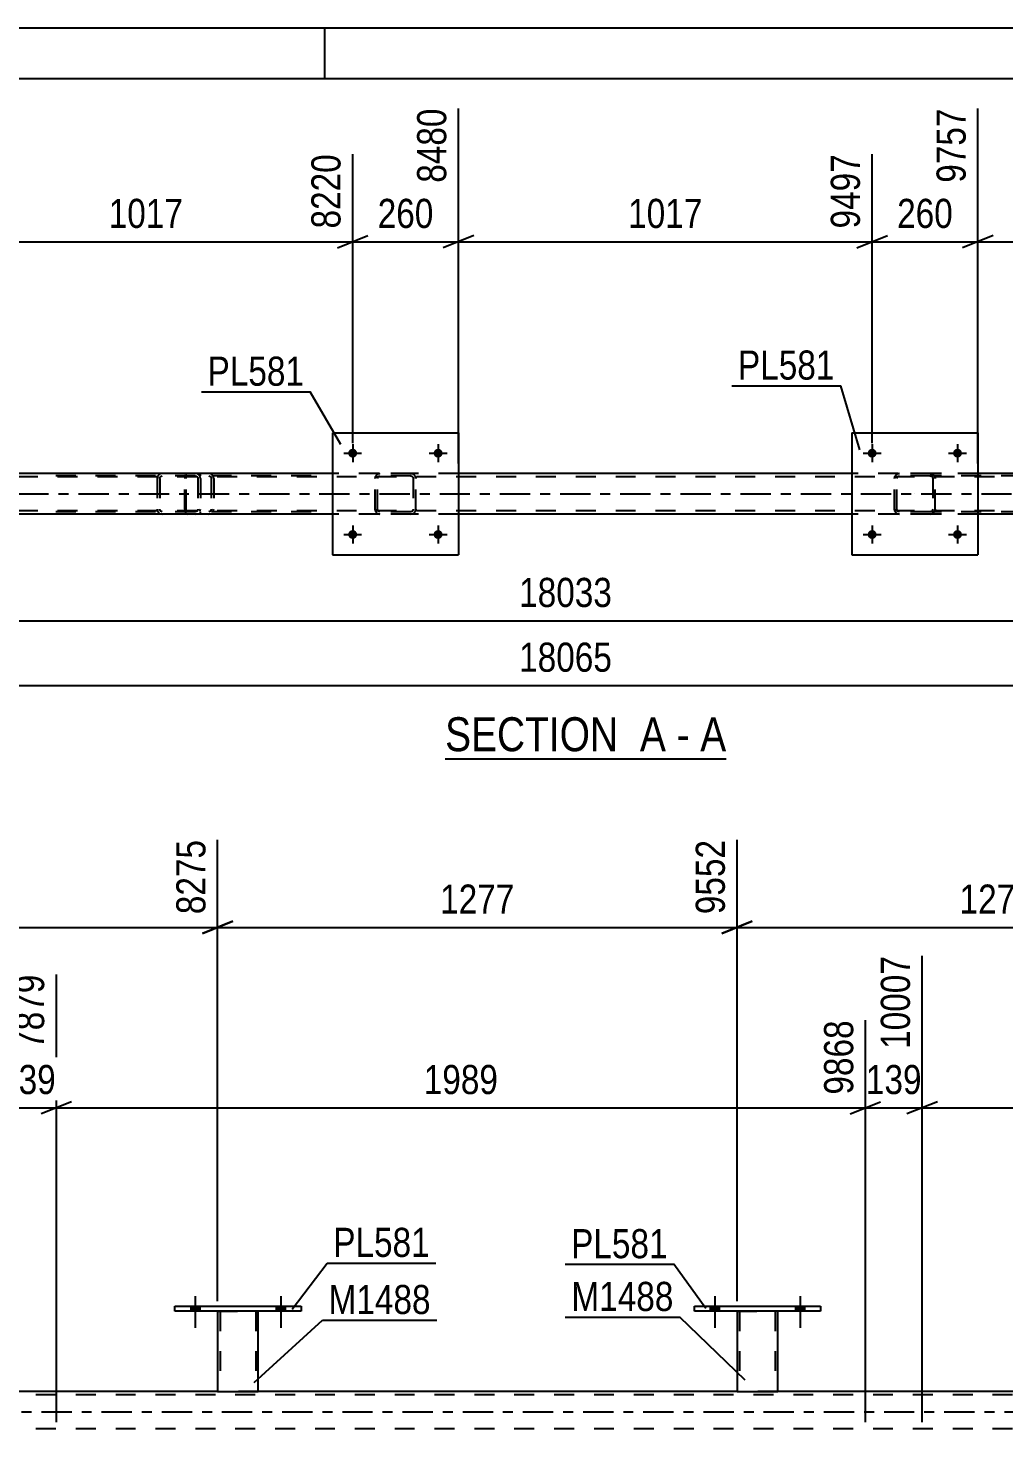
# Model space of a CAD drawing. Header units: millimetres. Extents: x 0 to 841, y 0 to 594.
# Drawn here: x 391.8 to 487.8, y 456.2 to 594 of the extents above; entities that cross this region are included whole.
import ezdxf

# ---------------------------------------------------------------- set-up
doc = ezdxf.new("R2010")
doc.units = ezdxf.units.MM
doc.linetypes.add('DXK_LINE_DOT2', pattern=[3.9198, 1.9599, -1.9599])
doc.linetypes.add('DXK_LINE_DOT3', pattern=[5.9187, 2.979, -0.9799, 0.9799, -0.9799])
doc.styles.add('Arial Narrow', font='ARIALN.TTF', dxfattribs={"height": 0.2})

# ---------------------------------------------------------------- blocks, each defined once
blk = doc.blocks.new('Unknown-814521729-1135')
at = {"color": 5, "linetype": 'Continuous'}
for p, q in [((841, 594), (0, 594)), ((421, 589), (421, 594)), ((836, 589), (5, 589))]:
    blk.add_line(p, q, dxfattribs=at)
blk = doc.blocks.new('Unknown-814521729-11 - 4986')
at = {"color": 6, "linetype": 'Continuous'}
blk.add_line((432.83, 522.1), (460.48, 522.1), dxfattribs=at)
at = {"color": 0, "linetype": 'Continuous'}
for points in [[(450.94, 522.85), (450.94, 526.35), (432.83, 526.35), (432.83, 522.85)], [(454.55, 522.85), (454.55, 526.35), (451.99, 526.35), (451.99, 522.85)], [(456.87, 522.85), (456.87, 526.35), (455.6, 526.35), (455.6, 522.85)], [(460.48, 522.85), (460.48, 526.35), (457.92, 526.35), (457.92, 522.85)]]:
    blk.add_wipeout(points, dxfattribs=at)
at = {"color": 7, "linetype": 'Continuous', "style": 'Arial Narrow'}
for s, p in [('SECTION ', (432.83, 522.85)), ('A', (451.99, 522.85)), ('A', (457.92, 522.85)), ('-', (455.6, 522.85))]:
    blk.add_text(s, height=3.34, dxfattribs=at).set_placement(p)
blk = doc.blocks.new('Part-814521729-5059 - 4986')
at = {"color": 7, "linetype": 'DXK_LINE_DOT2'}
for p, q in [((407.3, 550.03), (407.24, 549.87)), ((407.39, 550.13), (407.3, 550.03)), ((407.49, 550.17), (407.39, 550.13)), ((419.65, 550.17), (407.49, 550.17)), ((408.77, 549.93), (408.77, 550.17)), ((409.78, 550.13), (409.58, 550.17)), ((407.24, 549.87), (407.22, 549.69)), ((407.22, 546.65), (407.22, 549.69)), ((407.36, 549.69), (407.37, 549.78)), ((407.36, 546.65), (407.36, 549.69)), ((407.37, 549.78), (407.4, 549.86)), ((407.4, 549.86), (407.44, 549.91)), ((407.44, 549.91), (407.49, 549.93)), ((419.65, 549.93), (407.49, 549.93)), ((409.58, 549.93), (409.68, 549.91)), ((409.68, 549.91), (409.76, 549.86)), ((409.76, 549.86), (409.82, 549.78)), ((409.82, 549.78), (409.84, 549.69)), ((409.84, 549.69), (409.84, 546.65)), ((410.06, 549.82), (410.05, 549.87)), ((410.09, 549.69), (410.06, 549.82)), ((410.09, 549.69), (410.09, 546.65)), ((407.22, 546.65), (407.24, 546.46)), ((407.24, 546.46), (407.3, 546.31)), ((407.3, 546.31), (407.39, 546.2)), ((407.37, 546.55), (407.36, 546.65)), ((407.4, 546.48), (407.37, 546.55)), ((407.39, 546.2), (407.49, 546.17)), ((407.44, 546.42), (407.4, 546.48)), ((407.49, 546.41), (407.44, 546.42)), ((419.65, 546.41), (407.49, 546.41)), ((419.65, 546.17), (407.49, 546.17)), ((408.77, 546.17), (408.77, 546.41)), ((409.68, 546.42), (409.58, 546.41)), ((409.58, 546.17), (409.78, 546.2)), ((409.76, 546.48), (409.68, 546.42)), ((409.82, 546.55), (409.76, 546.48)), ((409.84, 546.65), (409.82, 546.55)), ((410.05, 546.46), (410.07, 546.56)), ((410.07, 546.56), (410.09, 546.65))]:
    blk.add_line(p, q, dxfattribs=at)
blk.add_arc((409.6, 549.67), 0.492, 23.8494, 68.8059, dxfattribs=at)
blk = doc.blocks.new('Part-814521729-5015 - 4986')
at = {"color": 2, "linetype": 'Continuous'}
for p, q in [((421.74, 550.17), (383.06, 550.17)), ((472.82, 550.17), (434.14, 550.17)), ((523.9, 550.17), (485.22, 550.17)), ((421.74, 546.17), (383.06, 546.17)), ((472.82, 546.17), (434.14, 546.17)), ((523.9, 546.17), (485.22, 546.17))]:
    blk.add_line(p, q, dxfattribs=at)
at = {"color": 7, "linetype": 'DXK_LINE_DOT2'}
for p, q in [((434.14, 550.17), (421.74, 550.17)), ((485.22, 550.17), (472.82, 550.17)), ((757.31, 549.85), (94.93, 549.85)), ((757.31, 546.49), (94.93, 546.49)), ((434.14, 546.17), (421.74, 546.17)), ((485.22, 546.17), (472.82, 546.17))]:
    blk.add_line(p, q, dxfattribs=at)
at = {"color": 7, "linetype": 'DXK_LINE_DOT3'}
blk.add_line((94.93, 548.17), (757.31, 548.17), dxfattribs=at)
blk = doc.blocks.new('Part-814521729-5098 - 4986')
at = {"color": 7, "linetype": 'DXK_LINE_DOT2'}
for p, q in [((493.39, 550.17), (478.4, 550.17)), ((490.16, 550.17), (489.96, 550.13)), ((493.59, 550.13), (493.39, 550.17)), ((493.39, 549.93), (478.4, 549.93)), ((489.68, 549.82), (489.65, 549.69)), ((489.65, 549.69), (489.65, 546.65)), ((489.69, 549.87), (489.68, 549.82)), ((489.9, 549.69), (489.92, 549.78)), ((489.9, 549.69), (489.9, 546.65)), ((489.92, 549.78), (489.98, 549.86)), ((489.98, 549.86), (490.06, 549.91)), ((490.06, 549.91), (490.16, 549.93)), ((493.39, 549.93), (493.49, 549.91)), ((493.49, 549.91), (493.57, 549.86)), ((493.57, 549.86), (493.63, 549.78)), ((493.63, 549.78), (493.65, 549.69)), ((493.65, 549.69), (493.65, 546.65)), ((493.88, 549.82), (493.87, 549.87)), ((493.9, 549.69), (493.88, 549.82)), ((493.9, 549.69), (493.9, 546.65)), ((493.39, 546.41), (478.4, 546.41)), ((493.39, 546.17), (478.4, 546.17)), ((489.65, 546.65), (489.67, 546.56)), ((489.67, 546.56), (489.69, 546.46)), ((489.92, 546.55), (489.9, 546.65)), ((489.98, 546.48), (489.92, 546.55)), ((489.96, 546.2), (490.16, 546.17)), ((490.06, 546.42), (489.98, 546.48)), ((490.16, 546.41), (490.06, 546.42)), ((493.49, 546.42), (493.39, 546.41)), ((493.39, 546.17), (493.59, 546.2)), ((493.57, 546.48), (493.49, 546.42)), ((493.63, 546.55), (493.57, 546.48)), ((493.65, 546.65), (493.63, 546.55)), ((493.87, 546.46), (493.89, 546.56)), ((493.89, 546.56), (493.9, 546.65))]:
    blk.add_line(p, q, dxfattribs=at)
for centre, start, end in [((490.14, 549.67), 110.7583, 155.68), ((493.41, 549.67), 24.32, 69.2417), ((490.14, 546.67), 204.32, 249.2417)]:
    blk.add_arc(centre, 0.496, start, end, dxfattribs=at)
blk = doc.blocks.new('Part-814521729-5099 - 4986')
at = {"color": 7, "linetype": 'DXK_LINE_DOT2'}
for p, q in [((408.26, 550.17), (393.27, 550.17)), ((405.02, 550.17), (404.83, 550.13)), ((408.45, 550.13), (408.26, 550.17)), ((408.26, 549.93), (393.27, 549.93)), ((404.54, 549.82), (404.51, 549.69)), ((404.51, 549.69), (404.51, 546.65)), ((404.55, 549.87), (404.54, 549.82)), ((404.77, 549.69), (404.79, 549.78)), ((404.77, 549.69), (404.77, 546.65)), ((404.79, 549.78), (404.84, 549.86)), ((404.84, 549.86), (404.93, 549.91)), ((404.93, 549.91), (405.02, 549.93)), ((408.26, 549.93), (408.36, 549.91)), ((408.36, 549.91), (408.44, 549.86)), ((408.44, 549.86), (408.5, 549.78)), ((408.5, 549.78), (408.51, 549.69)), ((408.51, 549.69), (408.51, 546.65)), ((408.74, 549.82), (408.73, 549.87)), ((408.77, 549.69), (408.74, 549.82)), ((408.77, 549.69), (408.77, 546.65)), ((408.26, 546.41), (393.27, 546.41)), ((408.26, 546.17), (393.27, 546.17)), ((404.51, 546.65), (404.53, 546.56)), ((404.53, 546.56), (404.55, 546.46)), ((404.79, 546.55), (404.77, 546.65)), ((404.84, 546.48), (404.79, 546.55)), ((404.83, 546.2), (405.02, 546.17)), ((404.93, 546.42), (404.84, 546.48)), ((405.02, 546.41), (404.93, 546.42)), ((408.36, 546.42), (408.26, 546.41)), ((408.26, 546.17), (408.45, 546.2)), ((408.44, 546.48), (408.36, 546.42)), ((408.5, 546.55), (408.44, 546.48)), ((408.51, 546.65), (408.5, 546.55)), ((408.73, 546.46), (408.75, 546.56)), ((408.75, 546.56), (408.77, 546.65))]:
    blk.add_line(p, q, dxfattribs=at)
for centre, start, end in [((405, 549.67), 110.7583, 155.68), ((408.28, 549.67), 24.32, 69.2417), ((405, 546.67), 204.32, 249.2417)]:
    blk.add_arc(centre, 0.496, start, end, dxfattribs=at)
blk = doc.blocks.new('Part-814521729-5177 - 4986')
at = {"color": 2, "linetype": 'Continuous'}
for p, q in [((472.82, 554.17), (472.82, 542.17)), ((472.82, 554.17), (485.22, 554.17)), ((485.22, 554.17), (485.22, 542.17)), ((472.82, 542.17), (485.22, 542.17))]:
    blk.add_line(p, q, dxfattribs=at)
blk = doc.blocks.new('Part-814521729-5178 - 4986')
at = {"color": 7, "linetype": 'DXK_LINE_DOT2'}
for p, q in [((477.32, 550.13), (477.5, 550.17)), ((477.5, 550.17), (477.32, 550.13)), ((480.54, 550.17), (477.5, 550.17)), ((480.54, 550.17), (480.73, 550.13)), ((480.73, 550.13), (480.54, 550.17)), ((477.02, 549.69), (477.06, 549.87)), ((477.06, 549.87), (477.02, 549.69)), ((477.02, 546.65), (477.02, 549.69)), ((477.26, 549.69), (477.28, 549.78)), ((477.26, 546.65), (477.26, 549.69)), ((477.28, 549.78), (477.33, 549.86)), ((477.33, 549.86), (477.41, 549.91)), ((477.41, 549.91), (477.5, 549.93)), ((480.54, 549.93), (477.5, 549.93)), ((480.54, 549.93), (480.64, 549.91)), ((480.64, 549.91), (480.71, 549.86)), ((480.71, 549.86), (480.76, 549.78)), ((480.76, 549.78), (480.78, 549.69)), ((480.78, 549.69), (480.78, 546.65)), ((480.99, 549.87), (481.02, 549.69)), ((481.02, 549.69), (480.99, 549.87)), ((481.02, 546.65), (481.02, 549.69)), ((477.06, 546.46), (477.02, 546.65)), ((477.02, 546.65), (477.06, 546.46)), ((477.28, 546.55), (477.26, 546.65)), ((477.33, 546.48), (477.28, 546.55)), ((477.5, 546.17), (477.32, 546.2)), ((477.32, 546.2), (477.5, 546.17)), ((477.41, 546.42), (477.33, 546.48)), ((477.5, 546.41), (477.41, 546.42)), ((480.54, 546.41), (477.5, 546.41)), ((480.54, 546.17), (477.5, 546.17)), ((480.64, 546.42), (480.54, 546.41)), ((480.73, 546.2), (480.54, 546.17)), ((480.54, 546.17), (480.73, 546.2)), ((480.71, 546.48), (480.64, 546.42)), ((480.76, 546.55), (480.71, 546.48)), ((480.78, 546.65), (480.76, 546.55)), ((481.02, 546.65), (480.99, 546.46)), ((480.99, 546.46), (481.02, 546.65))]:
    blk.add_line(p, q, dxfattribs=at)
at = {"color": 7, "linetype": 'DXK_LINE_DOT3'}
blk.add_line((479.02, 548.17), (479.02, 548.17), dxfattribs=at)
at = {"color": 7, "linetype": 'DXK_LINE_DOT2'}
for centre, start, end in [((477.5, 549.69), 112.5, 157.5), ((477.5, 549.69), 112.5, 157.5), ((480.54, 549.69), 22.5, 67.5), ((480.54, 549.69), 22.5, 67.5), ((477.5, 546.65), 202.5, 247.5), ((477.5, 546.65), 202.5, 247.5), ((480.54, 546.65), 292.5, 337.5), ((480.54, 546.65), 292.5, 337.5)]:
    blk.add_arc(centre, 0.48, start, end, dxfattribs=at)
blk = doc.blocks.new('Part-814521729-5183 - 4986')
at = {"color": 2, "linetype": 'Continuous'}
for p, q in [((421.74, 554.17), (421.74, 542.17)), ((421.74, 554.17), (434.14, 554.17)), ((434.14, 554.17), (434.14, 542.17)), ((421.74, 542.17), (434.14, 542.17))]:
    blk.add_line(p, q, dxfattribs=at)
blk = doc.blocks.new('Part-814521729-5184 - 4986')
at = {"color": 7, "linetype": 'DXK_LINE_DOT2'}
for p, q in [((426.24, 550.13), (426.42, 550.17)), ((426.42, 550.17), (426.24, 550.13)), ((429.46, 550.17), (426.42, 550.17)), ((429.46, 550.17), (429.65, 550.13)), ((429.65, 550.13), (429.46, 550.17)), ((425.94, 549.69), (425.98, 549.87)), ((425.98, 549.87), (425.94, 549.69)), ((425.94, 546.65), (425.94, 549.69)), ((426.18, 549.69), (426.2, 549.78)), ((426.18, 546.65), (426.18, 549.69)), ((426.2, 549.78), (426.25, 549.86)), ((426.25, 549.86), (426.33, 549.91)), ((426.33, 549.91), (426.42, 549.93)), ((429.46, 549.93), (426.42, 549.93)), ((429.46, 549.93), (429.55, 549.91)), ((429.55, 549.91), (429.63, 549.86)), ((429.63, 549.86), (429.68, 549.78)), ((429.68, 549.78), (429.7, 549.69)), ((429.7, 549.69), (429.7, 546.65)), ((429.91, 549.87), (429.94, 549.69)), ((429.94, 549.69), (429.91, 549.87)), ((429.94, 546.65), (429.94, 549.69)), ((425.98, 546.46), (425.94, 546.65)), ((425.94, 546.65), (425.98, 546.46)), ((426.2, 546.55), (426.18, 546.65)), ((426.25, 546.48), (426.2, 546.55)), ((426.42, 546.17), (426.24, 546.2)), ((426.24, 546.2), (426.42, 546.17)), ((426.33, 546.42), (426.25, 546.48)), ((426.42, 546.41), (426.33, 546.42)), ((429.46, 546.41), (426.42, 546.41)), ((429.46, 546.17), (426.42, 546.17)), ((429.55, 546.42), (429.46, 546.41)), ((429.65, 546.2), (429.46, 546.17)), ((429.46, 546.17), (429.65, 546.2)), ((429.63, 546.48), (429.55, 546.42)), ((429.68, 546.55), (429.63, 546.48)), ((429.7, 546.65), (429.68, 546.55)), ((429.94, 546.65), (429.91, 546.46)), ((429.91, 546.46), (429.94, 546.65))]:
    blk.add_line(p, q, dxfattribs=at)
at = {"color": 7, "linetype": 'DXK_LINE_DOT3'}
blk.add_line((427.94, 548.17), (427.94, 548.17), dxfattribs=at)
at = {"color": 7, "linetype": 'DXK_LINE_DOT2'}
for centre, start, end in [((426.42, 549.69), 112.5, 157.5), ((426.42, 549.69), 112.5, 157.5), ((429.46, 549.69), 22.5, 67.5), ((429.46, 549.69), 22.5, 67.5), ((426.42, 546.65), 202.5, 247.5), ((426.42, 546.65), 202.5, 247.5), ((429.46, 546.65), 292.5, 337.5), ((429.46, 546.65), 292.5, 337.5)]:
    blk.add_arc(centre, 0.48, start, end, dxfattribs=at)
blk = doc.blocks.new('Bolt-814521729-5210 - 4986')
at = {"linetype": 'Continuous'}
for points in [[(475.26, 552.17, -1), (474.38, 552.17, -1)], [(483.66, 552.17, -1), (482.78, 552.17, -1)]]:
    blk.add_hatch(color=1, dxfattribs=at).paths.add_polyline_path(points)
at = {"color": 1, "linetype": 'Continuous'}
for p, q in [((474.82, 553.05), (474.82, 551.29)), ((483.22, 553.05), (483.22, 551.29)), ((473.94, 552.17), (475.7, 552.17)), ((482.34, 552.17), (484.1, 552.17))]:
    blk.add_line(p, q, dxfattribs=at)
blk = doc.blocks.new('Bolt-814521729-5211 - 4986')
at = {"linetype": 'Continuous'}
for points in [[(475.26, 544.17, -1), (474.38, 544.17, -1)], [(483.66, 544.17, -1), (482.78, 544.17, -1)]]:
    blk.add_hatch(color=1, dxfattribs=at).paths.add_polyline_path(points)
at = {"color": 1, "linetype": 'Continuous'}
for p, q in [((474.82, 545.05), (474.82, 543.29)), ((483.22, 545.05), (483.22, 543.29)), ((473.94, 544.17), (475.7, 544.17)), ((482.34, 544.17), (484.1, 544.17))]:
    blk.add_line(p, q, dxfattribs=at)
blk = doc.blocks.new('Bolt-814521729-5212 - 4986')
at = {"linetype": 'Continuous'}
for points in [[(424.18, 552.17, -1), (423.3, 552.17, -1)], [(432.58, 552.17, -1), (431.7, 552.17, -1)]]:
    blk.add_hatch(color=1, dxfattribs=at).paths.add_polyline_path(points)
at = {"color": 1, "linetype": 'Continuous'}
for p, q in [((423.74, 553.05), (423.74, 551.29)), ((432.14, 553.05), (432.14, 551.29)), ((422.86, 552.17), (424.62, 552.17)), ((431.26, 552.17), (433.02, 552.17))]:
    blk.add_line(p, q, dxfattribs=at)
blk = doc.blocks.new('Bolt-814521729-5213 - 4986')
at = {"linetype": 'Continuous'}
for points in [[(424.18, 544.17, -1), (423.3, 544.17, -1)], [(432.58, 544.17, -1), (431.7, 544.17, -1)]]:
    blk.add_hatch(color=1, dxfattribs=at).paths.add_polyline_path(points)
at = {"color": 1, "linetype": 'Continuous'}
for p, q in [((423.74, 545.05), (423.74, 543.29)), ((432.14, 545.05), (432.14, 543.29)), ((422.86, 544.17), (424.62, 544.17)), ((431.26, 544.17), (433.02, 544.17))]:
    blk.add_line(p, q, dxfattribs=at)
blk = doc.blocks.new('Bolt-814521729-3294 - 3269')
at = {"linetype": 'Continuous'}
for points in [[(458.9, 467.76), (459.78, 467.76), (459.78, 468.24), (458.9, 468.24)], [(467.3, 467.76), (468.18, 467.76), (468.18, 468.24), (467.3, 468.24)]]:
    blk.add_hatch(color=1, dxfattribs=at).paths.add_polyline_path(points)
at = {"color": 1, "linetype": 'Continuous'}
for p, q in [((459.34, 469.24), (459.34, 466.12)), ((467.74, 469.24), (467.74, 466.12)), ((458.9, 468.24), (458.9, 467.76)), ((459.78, 468.24), (459.78, 467.76)), ((467.3, 468.24), (467.3, 467.76)), ((468.18, 468.24), (468.18, 467.76))]:
    blk.add_line(p, q, dxfattribs=at)
blk = doc.blocks.new('Bolt-814521729-3295 - 3269')
at = {"linetype": 'Continuous'}
for points in [[(458.9, 467.76), (459.78, 467.76), (459.78, 468.24), (458.9, 468.24)], [(467.3, 467.76), (468.18, 467.76), (468.18, 468.24), (467.3, 468.24)]]:
    blk.add_hatch(color=1, dxfattribs=at).paths.add_polyline_path(points)
at = {"color": 1, "linetype": 'Continuous'}
for p, q in [((459.34, 469.24), (459.34, 466.12)), ((467.74, 469.24), (467.74, 466.12)), ((458.9, 468.24), (458.9, 467.76)), ((459.78, 468.24), (459.78, 467.76)), ((467.3, 468.24), (467.3, 467.76)), ((468.18, 468.24), (468.18, 467.76))]:
    blk.add_line(p, q, dxfattribs=at)
blk = doc.blocks.new('Bolt-814521729-3296 - 3269')
at = {"linetype": 'Continuous'}
for points in [[(407.82, 467.76), (408.7, 467.76), (408.7, 468.24), (407.82, 468.24)], [(416.22, 467.76), (417.1, 467.76), (417.1, 468.24), (416.22, 468.24)]]:
    blk.add_hatch(color=1, dxfattribs=at).paths.add_polyline_path(points)
at = {"color": 1, "linetype": 'Continuous'}
for p, q in [((408.26, 469.24), (408.26, 466.12)), ((416.66, 469.24), (416.66, 466.12)), ((407.82, 468.24), (407.82, 467.76)), ((408.7, 468.24), (408.7, 467.76)), ((416.22, 468.24), (416.22, 467.76)), ((417.1, 468.24), (417.1, 467.76))]:
    blk.add_line(p, q, dxfattribs=at)
blk = doc.blocks.new('Bolt-814521729-3297 - 3269')
at = {"linetype": 'Continuous'}
for points in [[(407.82, 467.76), (408.7, 467.76), (408.7, 468.24), (407.82, 468.24)], [(416.22, 467.76), (417.1, 467.76), (417.1, 468.24), (416.22, 468.24)]]:
    blk.add_hatch(color=1, dxfattribs=at).paths.add_polyline_path(points)
at = {"color": 1, "linetype": 'Continuous'}
for p, q in [((408.26, 469.24), (408.26, 466.12)), ((416.66, 469.24), (416.66, 466.12)), ((407.82, 468.24), (407.82, 467.76)), ((408.7, 468.24), (408.7, 467.76)), ((416.22, 468.24), (416.22, 467.76)), ((417.1, 468.24), (417.1, 467.76))]:
    blk.add_line(p, q, dxfattribs=at)
blk = doc.blocks.new('Part-814521729-3449 - 3269')
at = {"color": 2, "linetype": 'Continuous'}
for p, q in [((457.34, 468.24), (469.74, 468.24)), ((457.34, 467.76), (457.34, 468.24)), ((469.74, 467.76), (457.34, 467.76)), ((469.74, 468.24), (469.74, 467.76))]:
    blk.add_line(p, q, dxfattribs=at)
blk = doc.blocks.new('Part-814521729-3454 - 3269')
at = {"color": 2, "linetype": 'Continuous'}
for p, q in [((461.54, 467.76), (461.54, 459.85)), ((465.54, 459.85), (465.54, 467.76)), ((461.54, 459.85), (465.54, 459.85))]:
    blk.add_line(p, q, dxfattribs=at)
at = {"color": 7, "linetype": 'DXK_LINE_DOT2'}
for p, q in [((461.54, 467.76), (465.54, 467.76)), ((461.54, 467.76), (461.54, 467.76)), ((461.54, 467.76), (461.54, 467.76)), ((461.78, 467.76), (461.78, 459.85)), ((465.3, 467.76), (465.3, 459.85)), ((465.54, 467.76), (465.54, 467.76)), ((465.54, 467.76), (465.54, 467.76)), ((465.24, 459.85), (465.28, 459.85)), ((465.24, 459.85), (465.28, 459.85)), ((465.28, 459.85), (465.3, 459.85)), ((465.28, 459.85), (465.3, 459.85))]:
    blk.add_line(p, q, dxfattribs=at)
blk = doc.blocks.new('Part-814521729-3459 - 3269')
at = {"color": 2, "linetype": 'Continuous'}
for p, q in [((406.26, 468.24), (418.66, 468.24)), ((406.26, 467.76), (406.26, 468.24)), ((418.66, 467.76), (406.26, 467.76)), ((418.66, 468.24), (418.66, 467.76))]:
    blk.add_line(p, q, dxfattribs=at)
blk = doc.blocks.new('Part-814521729-3464 - 3269')
at = {"color": 2, "linetype": 'Continuous'}
for p, q in [((410.46, 467.76), (410.46, 459.85)), ((414.46, 459.85), (414.46, 467.76)), ((410.46, 459.85), (414.46, 459.85))]:
    blk.add_line(p, q, dxfattribs=at)
at = {"color": 7, "linetype": 'DXK_LINE_DOT2'}
for p, q in [((410.46, 467.76), (414.46, 467.76)), ((410.46, 467.76), (410.46, 467.76)), ((410.46, 467.76), (410.46, 467.76)), ((410.7, 467.76), (410.7, 459.85)), ((414.22, 467.76), (414.22, 459.85)), ((414.46, 467.76), (414.46, 467.76)), ((414.46, 467.76), (414.46, 467.76)), ((414.16, 459.85), (414.2, 459.85)), ((414.16, 459.85), (414.2, 459.85)), ((414.2, 459.85), (414.22, 459.85)), ((414.2, 459.85), (414.22, 459.85))]:
    blk.add_line(p, q, dxfattribs=at)
blk = doc.blocks.new('Part-814521729-3675 - 3269')
at = {"color": 7, "linetype": 'DXK_LINE_DOT2'}
for p, q in [((743.42, 459.53), (79.44, 459.53)), ((414.46, 459.85), (410.46, 459.85)), ((465.54, 459.85), (461.54, 459.85)), ((743.42, 456.17), (79.44, 456.17))]:
    blk.add_line(p, q, dxfattribs=at)
at = {"color": 2, "linetype": 'Continuous'}
for p, q in [((410.46, 459.85), (363.38, 459.85)), ((461.54, 459.85), (414.46, 459.85)), ((512.62, 459.85), (465.54, 459.85))]:
    blk.add_line(p, q, dxfattribs=at)
at = {"color": 7, "linetype": 'DXK_LINE_DOT3'}
blk.add_line((79.44, 457.85), (743.42, 457.85), dxfattribs=at)
blk = doc.blocks.new('StraightDimension-814521729-5855 - 4986')
at = {"color": 7, "linetype": 'Continuous'}
blk.add_line((94.29, 529.32), (795.07, 529.32), dxfattribs=at)
at = {"color": 0}
blk.add_wipeout([(449.85, 530.07), (449.85, 534.27), (439.51, 534.27), (439.51, 530.07)], dxfattribs=at)
at = {"color": 3, "style": 'Arial Narrow'}
blk.add_text('18065', height=2.863, dxfattribs=at).set_placement((440.11, 530.67))
blk = doc.blocks.new('StraightDimension-814521729-9754 - 4986')
at = {"color": 7, "linetype": 'Continuous'}
for p, q in [((485.22, 551.17), (485.22, 586.09)), ((525.9, 553.17), (525.9, 583.42)), ((486.72, 573.58), (483.72, 572.38)), ((524.4, 572.38), (527.4, 573.58)), ((485.22, 572.98), (525.9, 572.98))]:
    blk.add_line(p, q, dxfattribs=at)
at = {"color": 0}
blk.add_wipeout([(509.82, 573.73), (509.82, 577.93), (501.31, 577.93), (501.31, 573.73)], dxfattribs=at)
at = {"color": 3, "style": 'Arial Narrow'}
blk.add_text('1017', height=2.863, dxfattribs=at).set_placement((501.91, 574.33))
at = {"color": 0, "linetype": 'Continuous'}
blk.add_wipeout([(525.3, 584.02), (521.1, 584.02), (521.1, 573.68), (525.3, 573.68)], dxfattribs=at)
at = {"color": 3, "linetype": 'Continuous', "style": 'Arial Narrow'}
blk.add_text('10774', height=2.863, rotation=90.0002, dxfattribs=at).set_placement((524.7, 574.28))
blk = doc.blocks.new('StraightDimension-814521729-9130 - 4986')
at = {"color": 7, "linetype": 'Continuous'}
blk.add_line((94.93, 535.69), (794.43, 535.69), dxfattribs=at)
at = {"color": 0}
blk.add_wipeout([(449.85, 536.44), (449.85, 540.64), (439.51, 540.64), (439.51, 536.44)], dxfattribs=at)
at = {"color": 3, "style": 'Arial Narrow'}
blk.add_text('18033', height=2.863, dxfattribs=at).set_placement((440.11, 537.04))
blk = doc.blocks.new('StraightDimension-814521729-9755 - 4986')
at = {"color": 7, "linetype": 'Continuous'}
for p, q in [((485.22, 551.17), (485.22, 586.09)), ((474.82, 553.17), (474.82, 581.59)), ((473.32, 572.38), (476.32, 573.58)), ((486.72, 573.58), (483.72, 572.38)), ((474.82, 572.98), (485.22, 572.98))]:
    blk.add_line(p, q, dxfattribs=at)
at = {"color": 0}
blk.add_wipeout([(483.37, 573.73), (483.37, 577.93), (476.68, 577.93), (476.68, 573.73)], dxfattribs=at)
at = {"color": 3, "style": 'Arial Narrow'}
blk.add_text('260', height=2.863, dxfattribs=at).set_placement((477.28, 574.33))
at = {"color": 0, "linetype": 'Continuous'}
blk.add_wipeout([(484.62, 586.69), (480.42, 586.69), (480.42, 578.18), (484.62, 578.18)], dxfattribs=at)
at = {"color": 3, "linetype": 'Continuous', "style": 'Arial Narrow'}
blk.add_text('9757', height=2.863, rotation=90.0002, dxfattribs=at).set_placement((484.02, 578.78))
blk = doc.blocks.new('StraightDimension-814521729-9756 - 4986')
at = {"color": 7, "linetype": 'Continuous'}
for p, q in [((434.14, 551.17), (434.14, 586.09)), ((474.82, 553.17), (474.82, 581.59)), ((435.64, 573.58), (432.64, 572.38)), ((473.32, 572.38), (476.32, 573.58)), ((434.14, 572.98), (474.82, 572.98))]:
    blk.add_line(p, q, dxfattribs=at)
at = {"color": 0}
blk.add_wipeout([(458.74, 573.73), (458.74, 577.93), (450.23, 577.93), (450.23, 573.73)], dxfattribs=at)
at = {"color": 3, "style": 'Arial Narrow'}
blk.add_text('1017', height=2.863, dxfattribs=at).set_placement((450.83, 574.33))
at = {"color": 0, "linetype": 'Continuous'}
blk.add_wipeout([(474.22, 582.19), (470.02, 582.19), (470.02, 573.68), (474.22, 573.68)], dxfattribs=at)
at = {"color": 3, "linetype": 'Continuous', "style": 'Arial Narrow'}
blk.add_text('9497', height=2.863, rotation=90.0002, dxfattribs=at).set_placement((473.62, 574.28))
blk = doc.blocks.new('StraightDimension-814521729-9757 - 4986')
at = {"color": 7, "linetype": 'Continuous'}
for p, q in [((434.14, 551.17), (434.14, 586.09)), ((423.74, 553.17), (423.74, 581.59)), ((422.24, 572.38), (425.24, 573.58)), ((435.64, 573.58), (432.64, 572.38)), ((423.74, 572.98), (434.14, 572.98))]:
    blk.add_line(p, q, dxfattribs=at)
at = {"color": 0}
blk.add_wipeout([(432.28, 573.73), (432.28, 577.93), (425.6, 577.93), (425.6, 573.73)], dxfattribs=at)
at = {"color": 3, "style": 'Arial Narrow'}
blk.add_text('260', height=2.863, dxfattribs=at).set_placement((426.2, 574.33))
at = {"color": 0, "linetype": 'Continuous'}
blk.add_wipeout([(433.54, 586.69), (429.34, 586.69), (429.34, 578.18), (433.54, 578.18)], dxfattribs=at)
at = {"color": 3, "linetype": 'Continuous', "style": 'Arial Narrow'}
blk.add_text('8480', height=2.863, rotation=90.0002, dxfattribs=at).set_placement((432.94, 578.78))
blk = doc.blocks.new('StraightDimension-814521729-9758 - 4986')
at = {"color": 7, "linetype": 'Continuous'}
for p, q in [((383.06, 551.17), (383.06, 586.09)), ((423.74, 553.17), (423.74, 581.59)), ((384.56, 573.58), (381.56, 572.38)), ((422.24, 572.38), (425.24, 573.58)), ((383.06, 572.98), (423.74, 572.98))]:
    blk.add_line(p, q, dxfattribs=at)
at = {"color": 0}
blk.add_wipeout([(407.66, 573.73), (407.66, 577.93), (399.15, 577.93), (399.15, 573.73)], dxfattribs=at)
at = {"color": 3, "style": 'Arial Narrow'}
blk.add_text('1017', height=2.863, dxfattribs=at).set_placement((399.75, 574.33))
at = {"color": 0, "linetype": 'Continuous'}
blk.add_wipeout([(423.14, 582.19), (418.94, 582.19), (418.94, 573.68), (423.14, 573.68)], dxfattribs=at)
at = {"color": 3, "linetype": 'Continuous', "style": 'Arial Narrow'}
blk.add_text('8220', height=2.863, rotation=90.0002, dxfattribs=at).set_placement((422.54, 574.28))
blk = doc.blocks.new('StraightDimension-814521729-13255 - 3269')
at = {"color": 7, "linetype": 'Continuous'}
for p, q in [((479.74, 456.85), (479.74, 502.71)), ((474.16, 456.85), (474.16, 496.38)), ((472.66, 487.17), (475.66, 488.37)), ((481.24, 488.37), (478.24, 487.17)), ((474.16, 487.77), (479.74, 487.77))]:
    blk.add_line(p, q, dxfattribs=at)
at = {"color": 0}
blk.add_wipeout([(480.29, 488.52), (480.29, 492.72), (473.61, 492.72), (473.61, 488.52)], dxfattribs=at)
at = {"color": 3, "style": 'Arial Narrow'}
blk.add_text('139', height=2.863, dxfattribs=at).set_placement((474.21, 489.12))
at = {"color": 0, "linetype": 'Continuous'}
blk.add_wipeout([(479.14, 503.31), (474.94, 503.31), (474.94, 492.97), (479.14, 492.97)], dxfattribs=at)
at = {"color": 3, "linetype": 'Continuous', "style": 'Arial Narrow'}
blk.add_text('10007', height=2.863, rotation=90.0002, dxfattribs=at).set_placement((478.54, 493.57))
blk = doc.blocks.new('StraightDimension-814521729-7960 - 3269')
at = {"color": 7, "linetype": 'Continuous'}
for p, q in [((359.38, 468.76), (359.38, 514.14)), ((410.46, 468.76), (410.46, 514.14)), ((360.88, 506.12), (357.88, 504.92)), ((408.96, 504.92), (411.96, 506.12)), ((359.38, 505.52), (410.46, 505.52))]:
    blk.add_line(p, q, dxfattribs=at)
at = {"color": 0}
blk.add_wipeout([(389.17, 506.27), (389.17, 510.47), (380.66, 510.47), (380.66, 506.27)], dxfattribs=at)
at = {"color": 3, "style": 'Arial Narrow'}
blk.add_text('1277', height=2.863, dxfattribs=at).set_placement((381.26, 506.87))
at = {"color": 0, "linetype": 'Continuous'}
blk.add_wipeout([(409.86, 514.74), (405.66, 514.74), (405.66, 506.22), (409.86, 506.22)], dxfattribs=at)
at = {"color": 3, "linetype": 'Continuous', "style": 'Arial Narrow'}
blk.add_text('8275', height=2.863, rotation=90.0002, dxfattribs=at).set_placement((409.26, 506.82))
blk = doc.blocks.new('StraightDimension-814521729-13256 - 3269')
at = {"color": 7, "linetype": 'Continuous'}
for p, q in [((394.6, 456.85), (394.6, 500.88)), ((474.16, 456.85), (474.16, 496.38)), ((396.1, 488.37), (393.1, 487.17)), ((472.66, 487.17), (475.66, 488.37)), ((394.6, 487.77), (474.16, 487.77))]:
    blk.add_line(p, q, dxfattribs=at)
at = {"color": 0}
blk.add_wipeout([(438.64, 488.52), (438.64, 492.72), (430.13, 492.72), (430.13, 488.52)], dxfattribs=at)
at = {"color": 3, "style": 'Arial Narrow'}
blk.add_text('1989', height=2.863, dxfattribs=at).set_placement((430.73, 489.12))
at = {"color": 0, "linetype": 'Continuous'}
blk.add_wipeout([(473.56, 496.98), (469.36, 496.98), (469.36, 488.47), (473.56, 488.47)], dxfattribs=at)
at = {"color": 3, "linetype": 'Continuous', "style": 'Arial Narrow'}
blk.add_text('9868', height=2.863, rotation=90.0002, dxfattribs=at).set_placement((472.96, 489.07))
blk = doc.blocks.new('StraightDimension-814521729-13254 - 3269')
at = {"color": 7, "linetype": 'Continuous'}
for p, q in [((479.74, 456.85), (479.74, 502.71)), ((559.3, 456.85), (559.3, 498.21)), ((481.24, 488.37), (478.24, 487.17)), ((557.8, 487.17), (560.8, 488.37)), ((479.74, 487.77), (559.3, 487.77))]:
    blk.add_line(p, q, dxfattribs=at)
at = {"color": 0}
blk.add_wipeout([(523.77, 488.52), (523.77, 492.72), (515.26, 492.72), (515.26, 488.52)], dxfattribs=at)
at = {"color": 3, "style": 'Arial Narrow'}
blk.add_text('1989', height=2.863, dxfattribs=at).set_placement((515.86, 489.12))
at = {"color": 0, "linetype": 'Continuous'}
blk.add_wipeout([(558.7, 498.81), (554.5, 498.81), (554.5, 488.47), (558.7, 488.47)], dxfattribs=at)
at = {"color": 3, "linetype": 'Continuous', "style": 'Arial Narrow'}
blk.add_text('11996', height=2.863, rotation=90.0002, dxfattribs=at).set_placement((558.1, 489.07))
blk = doc.blocks.new('StraightDimension-814521729-13257 - 3269')
at = {"color": 7, "linetype": 'Continuous'}
for p, q in [((394.6, 456.85), (394.6, 500.88)), ((389.03, 456.85), (389.03, 496.38)), ((387.53, 487.17), (390.53, 488.37)), ((396.1, 488.37), (393.1, 487.17)), ((389.03, 487.77), (394.6, 487.77))]:
    blk.add_line(p, q, dxfattribs=at)
at = {"color": 0}
blk.add_wipeout([(395.16, 488.52), (395.16, 492.72), (388.47, 492.72), (388.47, 488.52)], dxfattribs=at)
at = {"color": 3, "style": 'Arial Narrow'}
blk.add_text('139', height=2.863, dxfattribs=at).set_placement((389.07, 489.12))
at = {"color": 0, "linetype": 'Continuous'}
blk.add_wipeout([(394, 501.48), (389.8, 501.48), (389.8, 492.97), (394, 492.97)], dxfattribs=at)
at = {"color": 3, "linetype": 'Continuous', "style": 'Arial Narrow'}
blk.add_text('7879', height=2.863, rotation=90.0002, dxfattribs=at).set_placement((393.4, 493.57))
blk = doc.blocks.new('StraightDimension-814521729-7958 - 3269')
at = {"color": 7, "linetype": 'Continuous'}
for p, q in [((512.62, 468.76), (512.62, 515.97)), ((461.54, 468.76), (461.54, 514.14)), ((463.04, 506.12), (460.04, 504.92)), ((511.12, 504.92), (514.12, 506.12)), ((461.54, 505.52), (512.62, 505.52))]:
    blk.add_line(p, q, dxfattribs=at)
at = {"color": 0}
blk.add_wipeout([(491.33, 506.27), (491.33, 510.47), (482.82, 510.47), (482.82, 506.27)], dxfattribs=at)
at = {"color": 3, "style": 'Arial Narrow'}
blk.add_text('1277', height=2.863, dxfattribs=at).set_placement((483.42, 506.87))
at = {"color": 0, "linetype": 'Continuous'}
blk.add_wipeout([(512.02, 516.57), (507.82, 516.57), (507.82, 506.22), (512.02, 506.22)], dxfattribs=at)
at = {"color": 3, "linetype": 'Continuous', "style": 'Arial Narrow'}
blk.add_text('10829', height=2.863, rotation=90.0002, dxfattribs=at).set_placement((511.42, 506.82))
blk = doc.blocks.new('StraightDimension-814521729-7959 - 3269')
at = {"color": 7, "linetype": 'Continuous'}
for p, q in [((410.46, 468.76), (410.46, 514.14)), ((461.54, 468.76), (461.54, 514.14)), ((411.96, 506.12), (408.96, 504.92)), ((460.04, 504.92), (463.04, 506.12)), ((410.46, 505.52), (461.54, 505.52))]:
    blk.add_line(p, q, dxfattribs=at)
at = {"color": 0}
blk.add_wipeout([(440.25, 506.27), (440.25, 510.47), (431.74, 510.47), (431.74, 506.27)], dxfattribs=at)
at = {"color": 3, "style": 'Arial Narrow'}
blk.add_text('1277', height=2.863, dxfattribs=at).set_placement((432.34, 506.87))
at = {"color": 0, "linetype": 'Continuous'}
blk.add_wipeout([(460.94, 514.74), (456.74, 514.74), (456.74, 506.22), (460.94, 506.22)], dxfattribs=at)
at = {"color": 3, "linetype": 'Continuous', "style": 'Arial Narrow'}
blk.add_text('9552', height=2.863, rotation=90.0002, dxfattribs=at).set_placement((460.34, 506.82))
blk = doc.blocks.new('Mark-814521729-5173 - 4986')
at = {"color": 0}
blk.add_wipeout([(471.13, 559.41), (471.13, 562.41), (461.63, 562.41), (461.63, 559.41)], dxfattribs=at)
blk.add_wipeout([(471.13, 559.41), (471.13, 562.41), (461.63, 562.41), (461.63, 559.41)], dxfattribs=at)
at = {"color": 30, "linetype": 'Continuous'}
for p in [(461.03, 558.81), (473.61, 552.49)]:
    blk.add_line(p, (471.73, 558.81), dxfattribs=at)
at = {"color": 3, "style": 'Arial Narrow'}
blk.add_text('PL581', height=2.863, dxfattribs=at).set_placement((461.63, 559.41))
blk = doc.blocks.new('Mark-814521729-5179 - 4986')
at = {"color": 0}
blk.add_wipeout([(418.97, 558.81), (418.97, 561.81), (409.47, 561.81), (409.47, 558.81)], dxfattribs=at)
blk.add_wipeout([(418.97, 558.81), (418.97, 561.81), (409.47, 561.81), (409.47, 558.81)], dxfattribs=at)
at = {"color": 30, "linetype": 'Continuous'}
for p in [(408.87, 558.21), (422.57, 553.02)]:
    blk.add_line(p, (419.57, 558.21), dxfattribs=at)
at = {"color": 3, "style": 'Arial Narrow'}
blk.add_text('PL581', height=2.863, dxfattribs=at).set_placement((409.47, 558.81))
blk = doc.blocks.new('Mark-814521729-3445 - 3269')
at = {"color": 0}
blk.add_wipeout([(454.72, 472.97), (454.72, 475.97), (445.22, 475.97), (445.22, 472.97)], dxfattribs=at)
blk.add_wipeout([(454.72, 472.97), (454.72, 475.97), (445.22, 475.97), (445.22, 472.97)], dxfattribs=at)
at = {"color": 30, "linetype": 'Continuous'}
for p in [(444.62, 472.37), (458.46, 468.03)]:
    blk.add_line(p, (455.32, 472.37), dxfattribs=at)
at = {"color": 3, "style": 'Arial Narrow'}
blk.add_text('PL581', height=2.863, dxfattribs=at).set_placement((445.22, 472.97))
blk = doc.blocks.new('Mark-814521729-3450 - 3269')
at = {"color": 0}
blk.add_wipeout([(455.3, 467.78), (455.3, 470.78), (445.25, 470.78), (445.25, 467.78)], dxfattribs=at)
blk.add_wipeout([(455.3, 467.78), (455.3, 470.78), (445.25, 470.78), (445.25, 467.78)], dxfattribs=at)
at = {"color": 30, "linetype": 'Continuous'}
for p in [(444.65, 467.18), (462.35, 460.97)]:
    blk.add_line(p, (455.9, 467.18), dxfattribs=at)
at = {"color": 3, "style": 'Arial Narrow'}
blk.add_text('M1488', height=2.863, dxfattribs=at).set_placement((445.25, 467.78))
blk = doc.blocks.new('Mark-814521729-3455 - 3269')
at = {"color": 0}
blk.add_wipeout([(431.33, 473.1), (431.33, 476.1), (421.83, 476.1), (421.83, 473.1)], dxfattribs=at)
blk.add_wipeout([(431.33, 473.1), (431.33, 476.1), (421.83, 476.1), (421.83, 473.1)], dxfattribs=at)
at = {"color": 30, "linetype": 'Continuous'}
for p, q in [((417.78, 467.95), (421.23, 472.5)), ((421.23, 472.5), (431.93, 472.5))]:
    blk.add_line(p, q, dxfattribs=at)
at = {"color": 3, "style": 'Arial Narrow'}
blk.add_text('PL581', height=2.863, dxfattribs=at).set_placement((421.83, 473.1))
blk = doc.blocks.new('Mark-814521729-3460 - 3269')
at = {"color": 0}
blk.add_wipeout([(431.42, 467.48), (431.42, 470.48), (421.37, 470.48), (421.37, 467.48)], dxfattribs=at)
blk.add_wipeout([(431.42, 467.48), (431.42, 470.48), (421.37, 470.48), (421.37, 467.48)], dxfattribs=at)
at = {"color": 30, "linetype": 'Continuous'}
for p, q in [((414.05, 460.75), (420.77, 466.88)), ((420.77, 466.88), (432.02, 466.88))]:
    blk.add_line(p, q, dxfattribs=at)
at = {"color": 3, "style": 'Arial Narrow'}
blk.add_text('M1488', height=2.863, dxfattribs=at).set_placement((421.37, 467.48))

msp = doc.modelspace()

# ---------------------------------------------------------------- block references
for name in ['Unknown-814521729-1135', 'Part-814521729-5183 - 4986', 'Part-814521729-5177 - 4986', 'Bolt-814521729-5212 - 4986', 'Bolt-814521729-5210 - 4986', 'Part-814521729-5015 - 4986', 'Part-814521729-5099 - 4986', 'Part-814521729-5059 - 4986', 'Part-814521729-5184 - 4986', 'Part-814521729-5178 - 4986', 'Part-814521729-5098 - 4986', 'Bolt-814521729-5213 - 4986', 'Bolt-814521729-5211 - 4986', 'Bolt-814521729-3296 - 3269', 'Bolt-814521729-3297 - 3269', 'Bolt-814521729-3294 - 3269', 'Bolt-814521729-3295 - 3269', 'Part-814521729-3459 - 3269', 'Part-814521729-3464 - 3269', 'Part-814521729-3449 - 3269', 'Part-814521729-3454 - 3269', 'Part-814521729-3675 - 3269']:
    msp.add_blockref(name, (0, 0))

# ---------------------------------------------------------------- next in the draw order: block references
for name in ['StraightDimension-814521729-9754 - 4986', 'Unknown-814521729-11 - 4986', 'StraightDimension-814521729-7960 - 3269', 'StraightDimension-814521729-13255 - 3269']:
    msp.add_blockref(name, (0, 0))

# ---------------------------------------------------------------- next in the draw order: block references
for name in ['StraightDimension-814521729-9755 - 4986', 'StraightDimension-814521729-5855 - 4986', 'StraightDimension-814521729-13254 - 3269', 'StraightDimension-814521729-13256 - 3269']:
    msp.add_blockref(name, (0, 0))

# ---------------------------------------------------------------- next in the draw order: block references
for name in ['StraightDimension-814521729-9756 - 4986', 'StraightDimension-814521729-9130 - 4986', 'StraightDimension-814521729-7958 - 3269', 'StraightDimension-814521729-13257 - 3269']:
    msp.add_blockref(name, (0, 0))

# ---------------------------------------------------------------- next in the draw order: block references
for name in ['StraightDimension-814521729-9757 - 4986', 'Mark-814521729-5173 - 4986', 'StraightDimension-814521729-7959 - 3269']:
    msp.add_blockref(name, (0, 0))

# ---------------------------------------------------------------- next in the draw order: block references
for name in ['StraightDimension-814521729-9758 - 4986', 'Mark-814521729-3455 - 3269', 'Mark-814521729-3445 - 3269']:
    msp.add_blockref(name, (0, 0))

# ---------------------------------------------------------------- next in the draw order: block references
for name in ['Mark-814521729-5179 - 4986', 'Mark-814521729-3460 - 3269', 'Mark-814521729-3450 - 3269']:
    msp.add_blockref(name, (0, 0))

doc.saveas('drawing.dxf')
